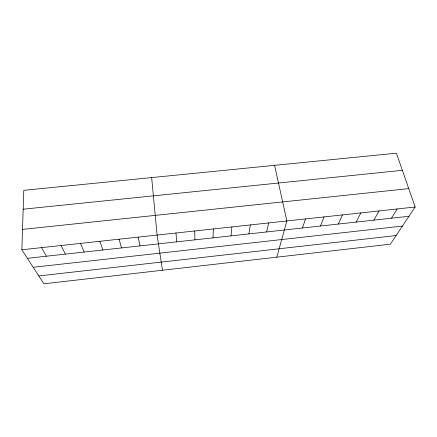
<?xml version="1.0" encoding="UTF-8"?>
<svg xmlns="http://www.w3.org/2000/svg" width="437" height="437" viewBox="0 0 437 437"><rect width="100%" height="100%" fill="white"/><g stroke="black" fill="none" stroke-linecap="round" stroke-linejoin="round"><path stroke-width="0.66" d="M21.85 249.773L23.795 190.33L396.414 153.196L415.15 207.007L390.361 244.185L43.891 283.804L21.85 249.773L415.15 207.007M213.016 237.859L213.371 228.95M231.004 235.876L231.905 226.934M248.882 233.904L250.33 224.929M266.663 231.949L268.651 222.936M276.785 257.175L286.863 220.958L274.594 165.333M302.459 228.005L305.518 218.926M320.468 226.022L324.063 216.91M338.369 224.05L342.493 214.906M356.171 222.089L360.82 212.917M373.875 220.139L379.037 210.934M391.47 218.2L397.146 208.962M33.196 267.291L402.439 226.076M38.8 275.938L396.124 235.548M27.373 258.305L408.972 216.271M22.516 229.403L408.742 188.604M23.177 209.203L402.373 170.321M41.52 247.637L46.426 256.208M61.076 245.512L65.37 254.121M80.512 243.398L84.199 252.045M99.833 241.295L102.924 249.98M119.039 239.208L121.535 247.932M138.125 237.133L140.042 245.894M162.46 270.246L157.107 235.068L151.655 177.586M175.969 233.014L176.739 241.852M194.727 230.976L194.929 239.847"/></g></svg>
